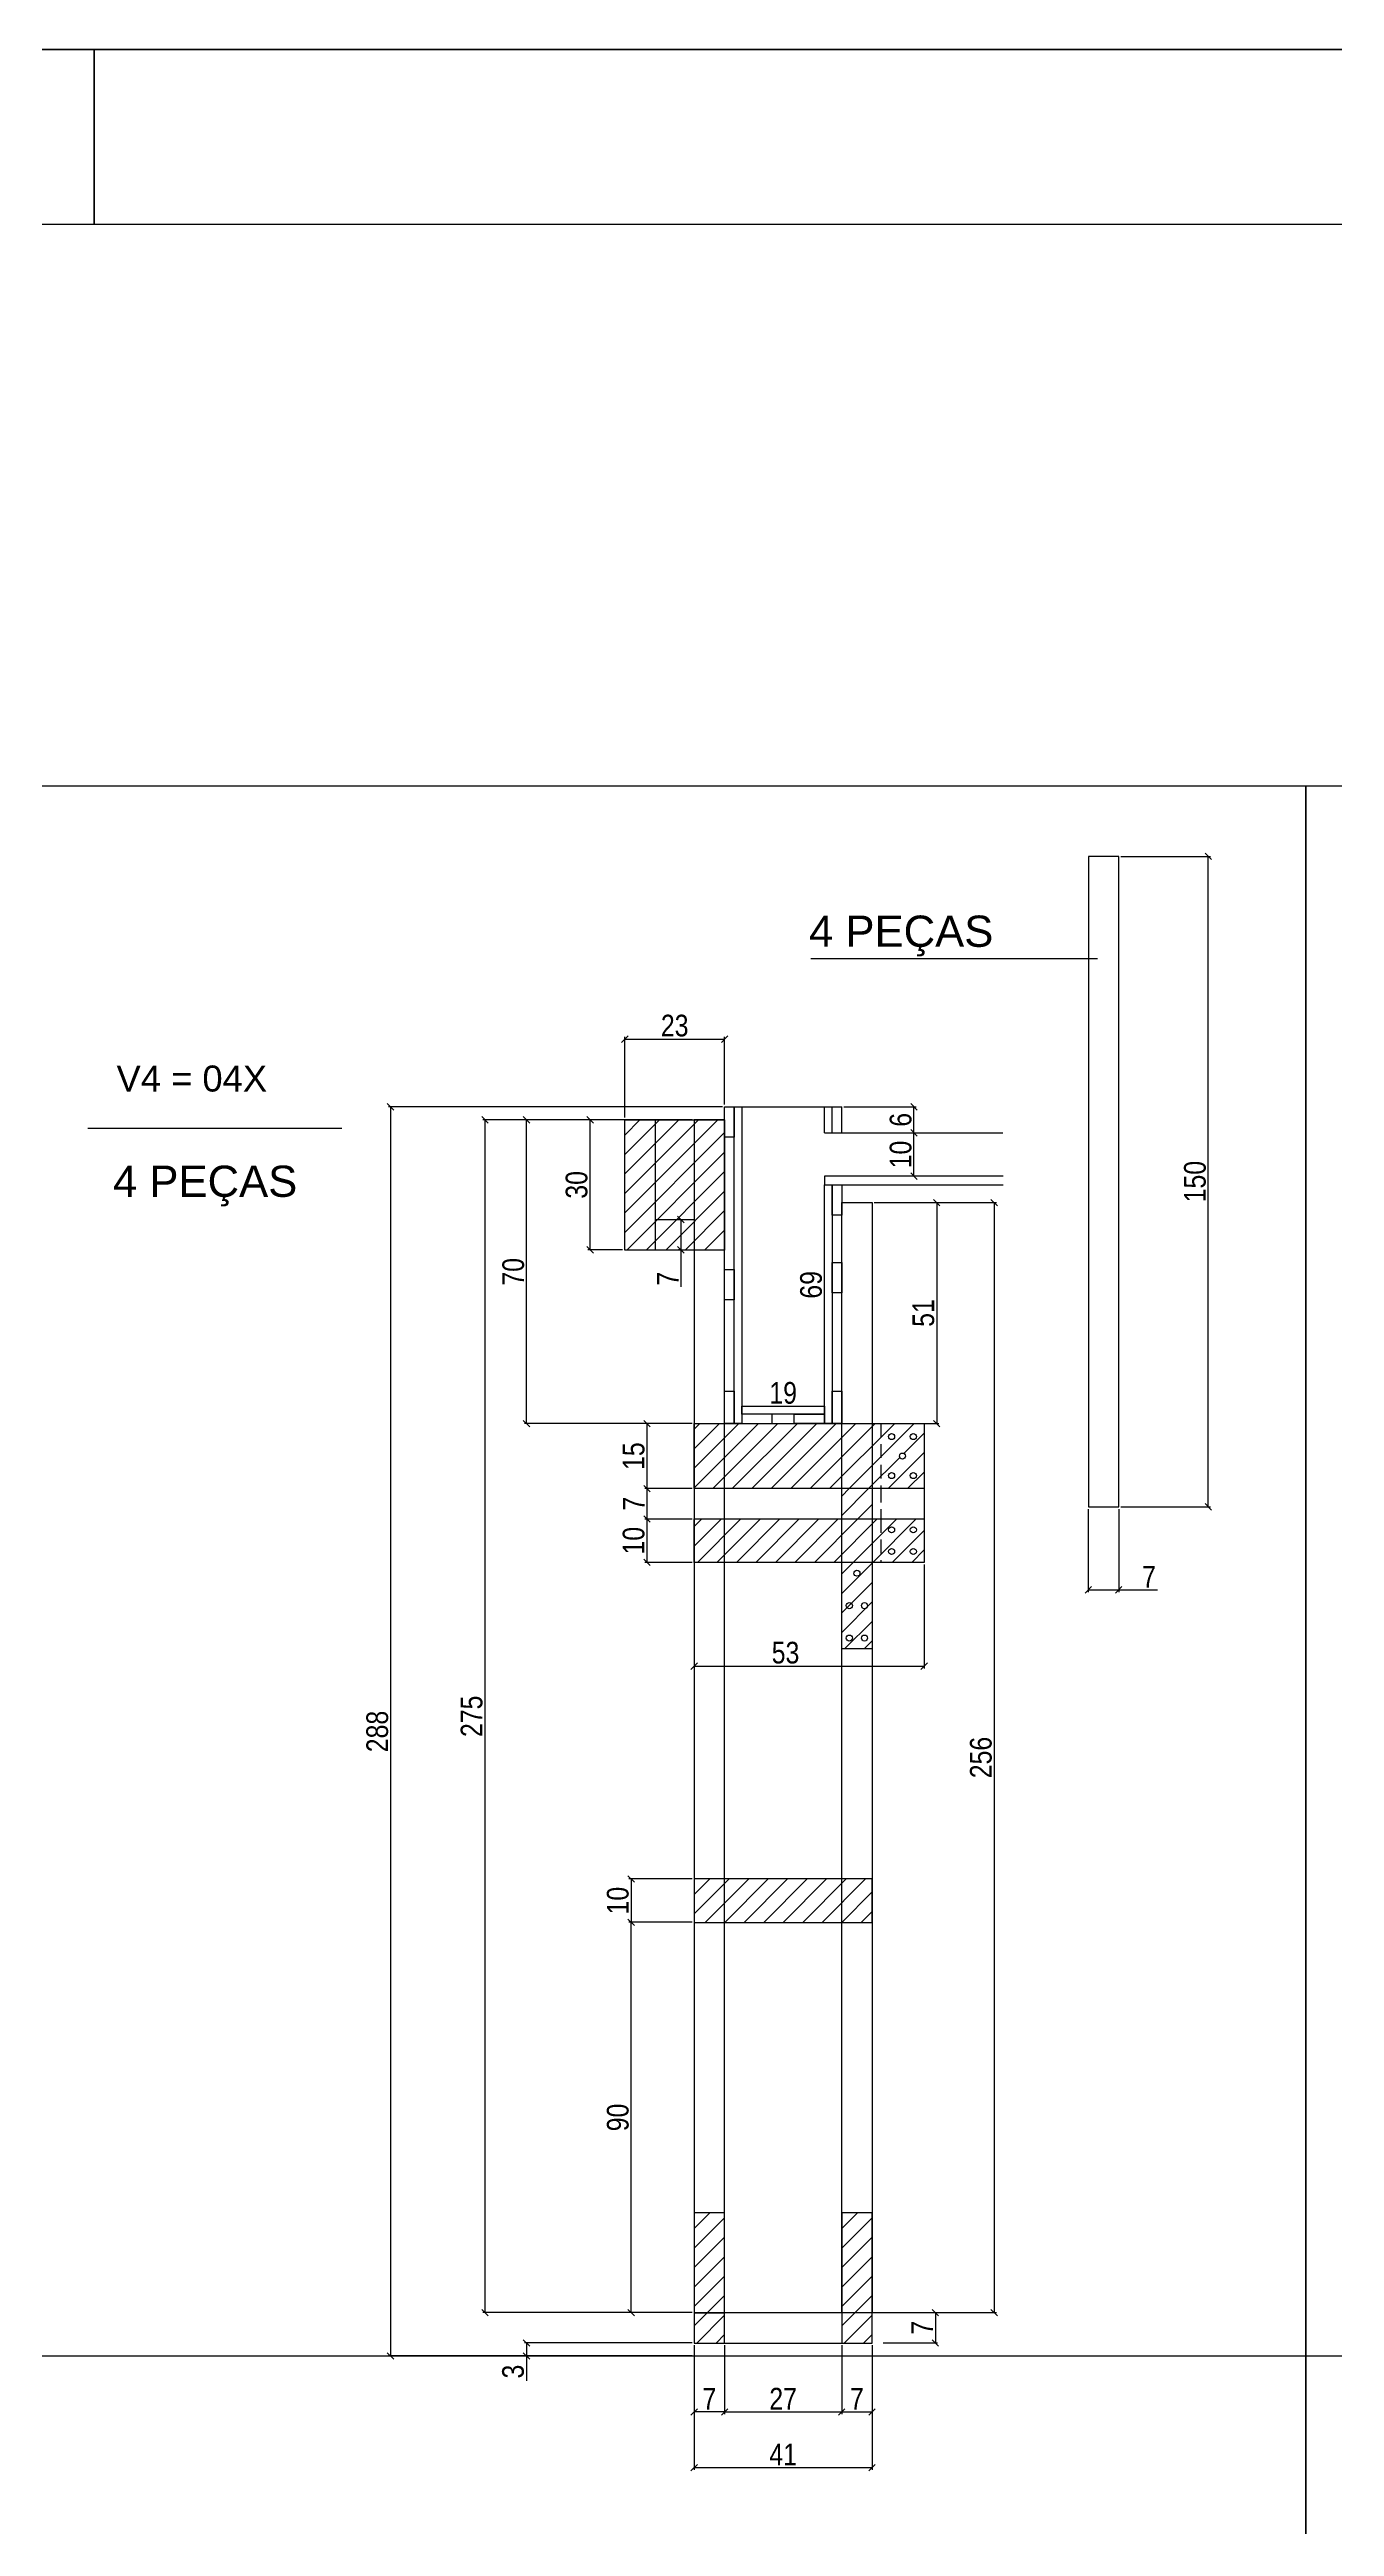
# Model space of a CAD drawing. Extents: x 16965 to 24320, y 205100 to 209880.
# Drawn here: x 18634 to 19226, y 208738 to 209880 of the extents above; entities that cross this region are included whole.
import ezdxf

# ---------------------------------------------------------------- set-up
doc = ezdxf.new("R2010")
doc.units = 0
doc.linetypes.add('DASHED2', pattern=[9.525, 6.35, -3.175])
doc.layers.get('0').update_dxf_attribs({"linetype": 'CONTINUOUS'})
doc.layers.get('DEFPOINTS').update_dxf_attribs({"linetype": 'CONTINUOUS'})
for name, color, linetype in [('COTA', 241, 'CONTINUOUS'), ('detalhes', 4, 'CONTINUOUS'), ('HACHURA', 8, 'CONTINUOUS'), ('TIRAS REESCORAMENTO', 252, 'CONTINUOUS'), ('VIGAS', 3, 'CONTINUOUS')]:
    doc.layers.add(name, color=color, linetype=linetype)
doc.layers.add('FOLHA', color=255, linetype='CONTINUOUS', lineweight=40)
doc.styles.add('COTA TECNICA 2X', font='techl___.ttf', dxfattribs={"height": 10})
doc.styles.add('R80-50', font='arial.ttf', dxfattribs={"height": 10})
doc.dimstyles.new('SECAO', dxfattribs={"dimscale": 0.333333, "dimtxt": 5, "dimasz": 9, "dimexe": 3, "dimexo": 3, "dimgap": 3, "dimtad": 1, "dimdec": 1, "dimlfac": 0.5, "dimzin": 12, "dimdsep": 46, "dimtxsty": 'COTA TECNICA 2X', "dimblk1": 'OBLIQUE', "dimblk2": 'OBLIQUE', "dimsah": 1, "dimcen": 0.9, "dimclrd": 4, "dimclre": 4, "dimclrt": 240, "dimadec": 1, "dimazin": 3, "dimtfac": 1, "dimtdec": 1, "dimtmove": 0, "dimatfit": 3, "dimfxl": 1, "dimtolj": 1, "dimtzin": 12, "dimarcsym": 0})
pattern_1 = [(45, (-4660.637, 10923.388), (-4.49012806, 4.49012806), [])]

# ---------------------------------------------------------------- blocks, each defined once
blk = doc.blocks.new('_Oblique')
at = {"color": 0, "linetype": 'ByBlock', "lineweight": -2}
blk.add_line((-0.5, -0.5), (0.5, 0.5), dxfattribs=at)
blk = doc.blocks.new('*D2799')
at = {"layer": 'DEFPOINTS', "color": 0, "transparency": 16777216}
for p in [(19112.9, 209208.3), (19126.9, 209208.3), (19126.9, 209170)]:
    blk.add_point(p, dxfattribs=at)
at = {"layer": 'detalhes', "color": 4, "lineweight": -2, "transparency": 16777216}
for p, q in [((19112.9, 209207.3), (19112.9, 209169)), ((19126.9, 209207.3), (19126.9, 209169)), ((19112.9, 209170), (19126.9, 209170)), ((19126.9, 209170), (19144.8, 209170))]:
    blk.add_line(p, q, dxfattribs=at)
at = {"layer": 'detalhes', "color": 4, "lineweight": -2, "transparency": 16777216, "xscale": 3, "yscale": 3, "zscale": 3, "rotation": 180}
blk.add_blockref('_Oblique', (19112.9, 209170), dxfattribs=at)
at = {"layer": 'detalhes', "color": 4, "lineweight": -2, "transparency": 16777216, "xscale": 3, "yscale": 3, "zscale": 3}
blk.add_blockref('_Oblique', (19126.9, 209170), dxfattribs=at)
at = {"layer": 'detalhes', "color": 240, "transparency": 16777216, "insert": (19140.9, 209176.1), "char_height": 10, "attachment_point": 5, "style": 'COTA TECNICA 2X'}
blk.add_mtext('\\A1;7', dxfattribs=at)
blk = doc.blocks.new('*D2800')
at = {"layer": 'DEFPOINTS', "color": 0, "transparency": 16777216}
for p in [(19126.9, 209508.3), (19168.2, 209508.3), (19126.9, 209208.3)]:
    blk.add_point(p, dxfattribs=at)
at = {"layer": 'detalhes', "color": 4, "lineweight": -2, "transparency": 16777216}
for p, q in [((19127.9, 209508.3), (19169.2, 209508.3)), ((19168.2, 209208.3), (19168.2, 209508.3)), ((19127.9, 209208.3), (19169.2, 209208.3))]:
    blk.add_line(p, q, dxfattribs=at)
at = {"layer": 'detalhes', "color": 4, "lineweight": -2, "transparency": 16777216, "xscale": 3, "yscale": 3, "zscale": 3}
for p, rotation in [((19168.2, 209508.3), 90), ((19168.2, 209208.3), 270)]:
    blk.add_blockref('_Oblique', p, dxfattribs=dict(at, rotation=rotation))
at = {"layer": 'detalhes', "color": 240, "transparency": 16777216, "insert": (19162.1, 209358.3), "char_height": 10, "attachment_point": 5, "rotation": 90, "style": 'COTA TECNICA 2X'}
blk.add_mtext('\\A1;150', dxfattribs=at)
blk = doc.blocks.new('*D2810')
at = {"layer": 'DEFPOINTS', "color": 0, "transparency": 16777216}
for p in [(18931.2, 209386.8), (18834.7, 208836.7), (18931.2, 208836.7)]:
    blk.add_point(p, dxfattribs=at)
at = {"layer": 'detalhes', "color": 4, "lineweight": -2, "transparency": 16777216}
for p, q in [((18930.2, 209386.8), (18833.7, 209386.8)), ((18834.7, 209386.8), (18834.7, 208836.7)), ((18930.2, 208836.7), (18833.7, 208836.7))]:
    blk.add_line(p, q, dxfattribs=at)
at = {"layer": 'detalhes', "color": 4, "lineweight": -2, "transparency": 16777216, "xscale": 3, "yscale": 3, "zscale": 3}
for p, rotation in [((18834.7, 209386.8), 90), ((18834.7, 208836.7), 270)]:
    blk.add_blockref('_Oblique', p, dxfattribs=dict(at, rotation=rotation))
at = {"layer": 'detalhes', "color": 240, "transparency": 16777216, "insert": (18828.6, 209111.7), "char_height": 10, "attachment_point": 5, "rotation": 90, "style": 'COTA TECNICA 2X'}
blk.add_mtext('\\A1;275', dxfattribs=at)
blk = doc.blocks.new('*D2811')
at = {"layer": 'DEFPOINTS', "color": 0, "transparency": 16777216}
for p in [(18931.2, 208822.7), (19013.2, 208822.7), (19013.2, 208765.2)]:
    blk.add_point(p, dxfattribs=at)
at = {"layer": 'detalhes', "color": 4, "lineweight": -2, "transparency": 16777216}
for p, q in [((18931.2, 208821.7), (18931.2, 208764.2)), ((19013.2, 208821.7), (19013.2, 208764.2)), ((18931.2, 208765.2), (19013.2, 208765.2))]:
    blk.add_line(p, q, dxfattribs=at)
at = {"layer": 'detalhes', "color": 4, "lineweight": -2, "transparency": 16777216, "xscale": 3, "yscale": 3, "zscale": 3, "rotation": 180}
blk.add_blockref('_Oblique', (18931.2, 208765.2), dxfattribs=at)
at = {"layer": 'detalhes', "color": 4, "lineweight": -2, "transparency": 16777216, "xscale": 3, "yscale": 3, "zscale": 3}
blk.add_blockref('_Oblique', (19013.2, 208765.2), dxfattribs=at)
at = {"layer": 'detalhes', "color": 240, "transparency": 16777216, "insert": (18972.2, 208771.3), "char_height": 10, "attachment_point": 5, "style": 'COTA TECNICA 2X'}
blk.add_mtext('\\A1;41', dxfattribs=at)
blk = doc.blocks.new('*D2812')
at = {"layer": 'DEFPOINTS', "color": 0, "transparency": 16777216}
for p in [(18945.2, 208822.7), (18999.2, 208822.7), (18999.2, 208790.9)]:
    blk.add_point(p, dxfattribs=at)
at = {"layer": 'detalhes', "color": 4, "lineweight": -2, "transparency": 16777216}
for p, q in [((18945.2, 208821.7), (18945.2, 208789.9)), ((18999.2, 208821.7), (18999.2, 208789.9)), ((18945.2, 208790.9), (18999.2, 208790.9))]:
    blk.add_line(p, q, dxfattribs=at)
at = {"layer": 'detalhes', "color": 4, "lineweight": -2, "transparency": 16777216, "xscale": 3, "yscale": 3, "zscale": 3, "rotation": 180}
blk.add_blockref('_Oblique', (18945.2, 208790.9), dxfattribs=at)
at = {"layer": 'detalhes', "color": 4, "lineweight": -2, "transparency": 16777216, "xscale": 3, "yscale": 3, "zscale": 3}
blk.add_blockref('_Oblique', (18999.2, 208790.9), dxfattribs=at)
at = {"layer": 'detalhes', "color": 240, "transparency": 16777216, "insert": (18972.2, 208797), "char_height": 10, "attachment_point": 5, "style": 'COTA TECNICA 2X'}
blk.add_mtext('\\A1;27', dxfattribs=at)
blk = doc.blocks.new('*D2813')
at = {"layer": 'DEFPOINTS', "color": 0, "transparency": 16777216}
for p in [(18999.2, 208790.9), (19013.2, 208790.9), (19013.2, 208790.9)]:
    blk.add_point(p, dxfattribs=at)
at = {"layer": 'detalhes', "color": 4, "lineweight": -2, "transparency": 16777216}
blk.add_line((18999.2, 208790.9), (19013.2, 208790.9), dxfattribs=at)
at = {"layer": 'detalhes', "color": 4, "lineweight": -2, "transparency": 16777216, "xscale": 3, "yscale": 3, "zscale": 3, "rotation": 180}
blk.add_blockref('_Oblique', (18999.2, 208790.9), dxfattribs=at)
at = {"layer": 'detalhes', "color": 4, "lineweight": -2, "transparency": 16777216, "xscale": 3, "yscale": 3, "zscale": 3}
blk.add_blockref('_Oblique', (19013.2, 208790.9), dxfattribs=at)
at = {"layer": 'detalhes', "color": 240, "transparency": 16777216, "insert": (19006.2, 208797), "char_height": 10, "attachment_point": 5, "style": 'COTA TECNICA 2X'}
blk.add_mtext('\\A1;7', dxfattribs=at)
blk = doc.blocks.new('*D2814')
at = {"layer": 'DEFPOINTS', "color": 0, "transparency": 16777216}
for p in [(18931.2, 208790.9), (18931.2, 208790.9), (18945.2, 208790.9)]:
    blk.add_point(p, dxfattribs=at)
at = {"layer": 'detalhes', "color": 4, "lineweight": -2, "transparency": 16777216}
blk.add_line((18945.2, 208790.9), (18931.2, 208790.9), dxfattribs=at)
at = {"layer": 'detalhes', "color": 4, "lineweight": -2, "transparency": 16777216, "xscale": 3, "yscale": 3, "zscale": 3, "rotation": 180}
blk.add_blockref('_Oblique', (18931.2, 208790.9), dxfattribs=at)
at = {"layer": 'detalhes', "color": 4, "lineweight": -2, "transparency": 16777216, "xscale": 3, "yscale": 3, "zscale": 3}
blk.add_blockref('_Oblique', (18945.2, 208790.9), dxfattribs=at)
at = {"layer": 'detalhes', "color": 240, "transparency": 16777216, "insert": (18938.2, 208797), "char_height": 10, "attachment_point": 5, "style": 'COTA TECNICA 2X'}
blk.add_mtext('\\A1;7', dxfattribs=at)
blk = doc.blocks.new('*D2815')
at = {"layer": 'DEFPOINTS', "color": 0, "transparency": 16777216}
for p in [(18931.2, 209036.7), (18902.1, 209016.7), (18931.2, 209016.7)]:
    blk.add_point(p, dxfattribs=at)
at = {"layer": 'detalhes', "color": 4, "lineweight": -2, "transparency": 16777216}
for p, q in [((18930.2, 209036.7), (18901.1, 209036.7)), ((18902.1, 209036.7), (18902.1, 209016.7)), ((18930.2, 209016.7), (18901.1, 209016.7))]:
    blk.add_line(p, q, dxfattribs=at)
at = {"layer": 'detalhes', "color": 4, "lineweight": -2, "transparency": 16777216, "xscale": 3, "yscale": 3, "zscale": 3}
for p, rotation in [((18902.1, 209036.7), 90), ((18902.1, 209016.7), 270)]:
    blk.add_blockref('_Oblique', p, dxfattribs=dict(at, rotation=rotation))
at = {"layer": 'detalhes', "color": 240, "transparency": 16777216, "insert": (18896, 209026.7), "char_height": 10, "attachment_point": 5, "rotation": 90, "style": 'COTA TECNICA 2X'}
blk.add_mtext('\\A1;10', dxfattribs=at)
blk = doc.blocks.new('*D2816')
at = {"layer": 'DEFPOINTS', "color": 0, "transparency": 16777216}
for p in [(18853.9, 209386.8), (18931.2, 209386.8), (18931.2, 209246.7)]:
    blk.add_point(p, dxfattribs=at)
at = {"layer": 'detalhes', "color": 4, "lineweight": -2, "transparency": 16777216}
for p, q in [((18930.2, 209386.8), (18852.9, 209386.8)), ((18853.9, 209246.7), (18853.9, 209386.8)), ((18930.2, 209246.7), (18852.9, 209246.7))]:
    blk.add_line(p, q, dxfattribs=at)
at = {"layer": 'detalhes', "color": 4, "lineweight": -2, "transparency": 16777216, "xscale": 3, "yscale": 3, "zscale": 3}
for p, rotation in [((18853.9, 209386.8), 90), ((18853.9, 209246.7), 270)]:
    blk.add_blockref('_Oblique', p, dxfattribs=dict(at, rotation=rotation))
at = {"layer": 'detalhes', "color": 240, "transparency": 16777216, "insert": (18847.8, 209316.7), "char_height": 10, "attachment_point": 5, "rotation": 90, "style": 'COTA TECNICA 2X'}
blk.add_mtext('\\A1;70', dxfattribs=at)
blk = doc.blocks.new('*D2817')
at = {"layer": 'DEFPOINTS', "color": 0, "transparency": 16777216}
for p in [(19013.2, 209348.6), (19013.2, 209246.7), (19043, 209246.7)]:
    blk.add_point(p, dxfattribs=at)
at = {"layer": 'detalhes', "color": 4, "lineweight": -2, "transparency": 16777216}
for p, q in [((19014.2, 209348.6), (19044, 209348.6)), ((19043, 209348.6), (19043, 209246.7)), ((19014.2, 209246.7), (19044, 209246.7))]:
    blk.add_line(p, q, dxfattribs=at)
at = {"layer": 'detalhes', "color": 4, "lineweight": -2, "transparency": 16777216, "xscale": 3, "yscale": 3, "zscale": 3}
for p, rotation in [((19043, 209348.6), 90), ((19043, 209246.7), 270)]:
    blk.add_blockref('_Oblique', p, dxfattribs=dict(at, rotation=rotation))
at = {"layer": 'detalhes', "color": 240, "transparency": 16777216, "insert": (19036.9, 209297.7), "char_height": 10, "attachment_point": 5, "rotation": 90, "style": 'COTA TECNICA 2X'}
blk.add_mtext('\\A1;51', dxfattribs=at)
blk = doc.blocks.new('*D2818')
at = {"layer": 'DEFPOINTS', "color": 0, "transparency": 16777216}
for p in [(18945.2, 209392.8), (18791.2, 208816.7), (18931.2, 208816.7)]:
    blk.add_point(p, dxfattribs=at)
at = {"layer": 'detalhes', "color": 4, "lineweight": -2, "transparency": 16777216}
for p, q in [((18944.2, 209392.8), (18790.2, 209392.8)), ((18791.2, 209392.8), (18791.2, 208816.7)), ((18930.2, 208816.7), (18790.2, 208816.7))]:
    blk.add_line(p, q, dxfattribs=at)
at = {"layer": 'detalhes', "color": 4, "lineweight": -2, "transparency": 16777216, "xscale": 3, "yscale": 3, "zscale": 3}
for p, rotation in [((18791.2, 209392.8), 90), ((18791.2, 208816.7), 270)]:
    blk.add_blockref('_Oblique', p, dxfattribs=dict(at, rotation=rotation))
at = {"layer": 'detalhes', "color": 240, "transparency": 16777216, "insert": (18785.1, 209104.7), "char_height": 10, "attachment_point": 5, "rotation": 90, "style": 'COTA TECNICA 2X'}
blk.add_mtext('\\A1;288', dxfattribs=at)
blk = doc.blocks.new('*D2819')
at = {"layer": 'DEFPOINTS', "color": 0, "transparency": 16777216}
for p in [(18853.9, 208816.7), (18931.2, 208822.7), (18931.2, 208816.7)]:
    blk.add_point(p, dxfattribs=at)
at = {"layer": 'detalhes', "color": 4, "lineweight": -2, "transparency": 16777216}
for p, q in [((18930.2, 208822.7), (18852.9, 208822.7)), ((18930.2, 208816.7), (18852.9, 208816.7)), ((18853.9, 208822.7), (18853.9, 208816.7)), ((18853.9, 208816.7), (18853.9, 208805.3))]:
    blk.add_line(p, q, dxfattribs=at)
at = {"layer": 'detalhes', "color": 4, "lineweight": -2, "transparency": 16777216, "xscale": 3, "yscale": 3, "zscale": 3}
for p, rotation in [((18853.9, 208822.7), 90), ((18853.9, 208816.7), 270)]:
    blk.add_blockref('_Oblique', p, dxfattribs=dict(at, rotation=rotation))
at = {"layer": 'detalhes', "color": 240, "transparency": 16777216, "insert": (18847.7, 208809.5), "char_height": 10, "attachment_point": 5, "rotation": 90, "style": 'COTA TECNICA 2X'}
blk.add_mtext('\\A1;3', dxfattribs=at)
blk = doc.blocks.new('*D2820')
at = {"layer": 'DEFPOINTS', "color": 0, "linetype": 'ByBlock', "transparency": 16777216}
for p in [(18968.3, 209392.8), (18991.2, 209392.8), (18968.3, 209254.7)]:
    blk.add_point(p, dxfattribs=at)
at = {"layer": 'TIRAS REESCORAMENTO', "color": 240, "linetype": 'ByBlock', "transparency": 16777216, "insert": (18985.1, 209310.7), "char_height": 10, "attachment_point": 5, "rotation": 90, "style": 'COTA TECNICA 2X'}
blk.add_mtext('\\A1;69', dxfattribs=at)
blk = doc.blocks.new('*D2821')
at = {"layer": 'DEFPOINTS', "color": 0, "transparency": 16777216}
for p in [(18953.2, 209254.7), (18991.2, 209254.7), (18991.2, 209254.7)]:
    blk.add_point(p, dxfattribs=at)
at = {"layer": 'detalhes', "color": 240, "transparency": 16777216, "insert": (18972.2, 209260.8), "char_height": 10, "attachment_point": 5, "style": 'COTA TECNICA 2X'}
blk.add_mtext('\\A1;19', dxfattribs=at)
blk = doc.blocks.new('*D2822')
at = {"layer": 'DEFPOINTS', "color": 0, "transparency": 16777216}
for p in [(18902.1, 209016.7), (18931.2, 209016.7), (18930.2, 208836.7)]:
    blk.add_point(p, dxfattribs=at)
at = {"layer": 'detalhes', "color": 4, "lineweight": -2, "transparency": 16777216}
for p, q in [((18930.2, 209016.7), (18901.1, 209016.7)), ((18902.1, 208836.7), (18902.1, 209016.7)), ((18929.2, 208836.7), (18901.1, 208836.7))]:
    blk.add_line(p, q, dxfattribs=at)
at = {"layer": 'detalhes', "color": 4, "lineweight": -2, "transparency": 16777216, "xscale": 3, "yscale": 3, "zscale": 3}
for p, rotation in [((18902.1, 209016.7), 90), ((18902.1, 208836.7), 270)]:
    blk.add_blockref('_Oblique', p, dxfattribs=dict(at, rotation=rotation))
at = {"layer": 'detalhes', "color": 240, "transparency": 16777216, "insert": (18896, 208926.7), "char_height": 10, "attachment_point": 5, "rotation": 90, "style": 'COTA TECNICA 2X'}
blk.add_mtext('\\A1;90', dxfattribs=at)
blk = doc.blocks.new('*D2823')
at = {"layer": 'DEFPOINTS', "color": 0, "transparency": 16777216}
for p in [(18931.2, 209206.7), (19037.2, 209182.7), (19037.2, 209134.8)]:
    blk.add_point(p, dxfattribs=at)
at = {"layer": 'detalhes', "color": 4, "lineweight": -2, "transparency": 16777216}
for p, q in [((18931.2, 209205.7), (18931.2, 209133.8)), ((19037.2, 209181.7), (19037.2, 209133.8)), ((18931.2, 209134.8), (19037.2, 209134.8))]:
    blk.add_line(p, q, dxfattribs=at)
at = {"layer": 'detalhes', "color": 4, "lineweight": -2, "transparency": 16777216, "xscale": 3, "yscale": 3, "zscale": 3, "rotation": 180}
blk.add_blockref('_Oblique', (18931.2, 209134.8), dxfattribs=at)
at = {"layer": 'detalhes', "color": 4, "lineweight": -2, "transparency": 16777216, "xscale": 3, "yscale": 3, "zscale": 3}
blk.add_blockref('_Oblique', (19037.2, 209134.8), dxfattribs=at)
at = {"layer": 'detalhes', "color": 240, "transparency": 16777216, "insert": (18973.3, 209141), "char_height": 10, "attachment_point": 5, "style": 'COTA TECNICA 2X'}
blk.add_mtext('\\A1;53', dxfattribs=at)
blk = doc.blocks.new('*D2825')
at = {"layer": 'DEFPOINTS', "color": 0, "transparency": 16777216}
for p in [(19014.2, 209348.6), (19014.2, 208836.7), (19069.5, 208836.7)]:
    blk.add_point(p, dxfattribs=at)
at = {"layer": 'detalhes', "color": 4, "lineweight": -2, "transparency": 16777216}
for p, q in [((19015.2, 209348.6), (19070.5, 209348.6)), ((19069.5, 209348.6), (19069.5, 208836.7)), ((19015.2, 208836.7), (19070.5, 208836.7))]:
    blk.add_line(p, q, dxfattribs=at)
at = {"layer": 'detalhes', "color": 4, "lineweight": -2, "transparency": 16777216, "xscale": 3, "yscale": 3, "zscale": 3}
for p, rotation in [((19069.5, 209348.6), 90), ((19069.5, 208836.7), 270)]:
    blk.add_blockref('_Oblique', p, dxfattribs=dict(at, rotation=rotation))
at = {"layer": 'detalhes', "color": 240, "transparency": 16777216, "insert": (19063.4, 209092.7), "char_height": 10, "attachment_point": 5, "rotation": 90, "style": 'COTA TECNICA 2X'}
blk.add_mtext('\\A1;256', dxfattribs=at)
blk = doc.blocks.new('*D2826')
at = {"layer": 'DEFPOINTS', "color": 0, "transparency": 16777216}
for p in [(18999.2, 208836.7), (19017.3, 208822.7), (19042.4, 208822.7)]:
    blk.add_point(p, dxfattribs=at)
at = {"layer": 'detalhes', "color": 4, "lineweight": -2, "transparency": 16777216}
for p, q in [((19000.2, 208836.7), (19043.4, 208836.7)), ((19042.4, 208836.7), (19042.4, 208822.7)), ((19018.3, 208822.7), (19043.4, 208822.7))]:
    blk.add_line(p, q, dxfattribs=at)
at = {"layer": 'detalhes', "color": 4, "lineweight": -2, "transparency": 16777216, "xscale": 3, "yscale": 3, "zscale": 3}
for p, rotation in [((19042.4, 208836.7), 90), ((19042.4, 208822.7), 270)]:
    blk.add_blockref('_Oblique', p, dxfattribs=dict(at, rotation=rotation))
at = {"layer": 'detalhes', "color": 240, "transparency": 16777216, "insert": (19036.3, 208829.7), "char_height": 10, "attachment_point": 5, "rotation": 90, "style": 'COTA TECNICA 2X'}
blk.add_mtext('\\A1;7', dxfattribs=at)
blk = doc.blocks.new('*D2804')
at = {"layer": 'DEFPOINTS', "color": 0, "transparency": 16777216}
for p in [(18931.2, 209246.7), (18909.4, 209216.7), (18931.2, 209216.7)]:
    blk.add_point(p, dxfattribs=at)
at = {"layer": 'detalhes', "color": 4, "lineweight": -2, "transparency": 16777216}
for p, q in [((18930.2, 209246.7), (18908.4, 209246.7)), ((18909.4, 209246.7), (18909.4, 209216.7)), ((18930.2, 209216.7), (18908.4, 209216.7))]:
    blk.add_line(p, q, dxfattribs=at)
at = {"layer": 'detalhes', "color": 4, "lineweight": -2, "transparency": 16777216, "xscale": 3, "yscale": 3, "zscale": 3}
for p, rotation in [((18909.4, 209246.7), 90), ((18909.4, 209216.7), 270)]:
    blk.add_blockref('_Oblique', p, dxfattribs=dict(at, rotation=rotation))
at = {"layer": 'detalhes', "color": 240, "transparency": 16777216, "insert": (18903.3, 209231.7), "char_height": 10, "attachment_point": 5, "rotation": 90, "style": 'COTA TECNICA 2X'}
blk.add_mtext('\\A1;15', dxfattribs=at)
blk = doc.blocks.new('*D2805')
at = {"layer": 'DEFPOINTS', "color": 0, "transparency": 16777216}
for p in [(18931.2, 209202.7), (18909.4, 209182.7), (18931.2, 209182.7)]:
    blk.add_point(p, dxfattribs=at)
at = {"layer": 'detalhes', "color": 4, "lineweight": -2, "transparency": 16777216}
for p, q in [((18930.2, 209202.7), (18908.4, 209202.7)), ((18909.4, 209202.7), (18909.4, 209182.7)), ((18930.2, 209182.7), (18908.4, 209182.7))]:
    blk.add_line(p, q, dxfattribs=at)
at = {"layer": 'detalhes', "color": 4, "lineweight": -2, "transparency": 16777216, "xscale": 3, "yscale": 3, "zscale": 3}
for p, rotation in [((18909.4, 209202.7), 90), ((18909.4, 209182.7), 270)]:
    blk.add_blockref('_Oblique', p, dxfattribs=dict(at, rotation=rotation))
at = {"layer": 'detalhes', "color": 240, "transparency": 16777216, "insert": (18903.3, 209192.7), "char_height": 10, "attachment_point": 5, "rotation": 90, "style": 'COTA TECNICA 2X'}
blk.add_mtext('\\A1;10', dxfattribs=at)
blk = doc.blocks.new('*D2806')
at = {"layer": 'DEFPOINTS', "color": 0, "transparency": 16777216}
for p in [(18931.2, 209216.7), (18909.4, 209202.7), (18931.2, 209202.7)]:
    blk.add_point(p, dxfattribs=at)
at = {"layer": 'detalhes', "color": 4, "lineweight": -2, "transparency": 16777216}
for p, q in [((18930.2, 209216.7), (18908.4, 209216.7)), ((18909.4, 209216.7), (18909.4, 209202.7)), ((18930.2, 209202.7), (18908.4, 209202.7))]:
    blk.add_line(p, q, dxfattribs=at)
at = {"layer": 'detalhes', "color": 4, "lineweight": -2, "transparency": 16777216, "xscale": 3, "yscale": 3, "zscale": 3}
for p, rotation in [((18909.4, 209216.7), 90), ((18909.4, 209202.7), 270)]:
    blk.add_blockref('_Oblique', p, dxfattribs=dict(at, rotation=rotation))
at = {"layer": 'detalhes', "color": 240, "transparency": 16777216, "insert": (18903.4, 209209.7), "char_height": 10, "attachment_point": 5, "rotation": 90, "style": 'COTA TECNICA 2X'}
blk.add_mtext('\\A1;7', dxfattribs=at)
blk = doc.blocks.new('*D2807')
at = {"layer": 'DEFPOINTS', "color": 0, "transparency": 16777216}
for p in [(18883.2, 209386.8), (18899.2, 209386.8), (18899.2, 209326.8)]:
    blk.add_point(p, dxfattribs=at)
at = {"layer": 'detalhes', "color": 4, "lineweight": -2, "transparency": 16777216}
for p, q in [((18898.2, 209386.8), (18882.2, 209386.8)), ((18883.2, 209326.8), (18883.2, 209386.8)), ((18898.2, 209326.8), (18882.2, 209326.8))]:
    blk.add_line(p, q, dxfattribs=at)
at = {"layer": 'detalhes', "color": 4, "lineweight": -2, "transparency": 16777216, "xscale": 3, "yscale": 3, "zscale": 3}
for p, rotation in [((18883.2, 209386.8), 90), ((18883.2, 209326.8), 270)]:
    blk.add_blockref('_Oblique', p, dxfattribs=dict(at, rotation=rotation))
at = {"layer": 'detalhes', "color": 240, "transparency": 16777216, "insert": (18877, 209356.8), "char_height": 10, "attachment_point": 5, "rotation": 90, "style": 'COTA TECNICA 2X'}
blk.add_mtext('\\A1;30', dxfattribs=at)
blk = doc.blocks.new('*D2808')
at = {"layer": 'DEFPOINTS', "color": 0, "transparency": 16777216}
for p in [(18945.2, 209424), (18945.2, 209392.8), (18899.2, 209386.8)]:
    blk.add_point(p, dxfattribs=at)
at = {"layer": 'detalhes', "color": 4, "lineweight": -2, "transparency": 16777216}
for p, q in [((18899.2, 209387.8), (18899.2, 209425)), ((18899.2, 209424), (18945.2, 209424)), ((18945.2, 209393.8), (18945.2, 209425))]:
    blk.add_line(p, q, dxfattribs=at)
at = {"layer": 'detalhes', "color": 4, "lineweight": -2, "transparency": 16777216, "xscale": 3, "yscale": 3, "zscale": 3, "rotation": 180}
blk.add_blockref('_Oblique', (18899.2, 209424), dxfattribs=at)
at = {"layer": 'detalhes', "color": 4, "lineweight": -2, "transparency": 16777216, "xscale": 3, "yscale": 3, "zscale": 3}
blk.add_blockref('_Oblique', (18945.2, 209424), dxfattribs=at)
at = {"layer": 'detalhes', "color": 240, "transparency": 16777216, "insert": (18922.2, 209430.2), "char_height": 10, "attachment_point": 5, "style": 'COTA TECNICA 2X'}
blk.add_mtext('\\A1;23', dxfattribs=at)
blk = doc.blocks.new('*D2809')
at = {"layer": 'DEFPOINTS', "color": 0, "transparency": 16777216}
for p in [(18925.6, 209340.8), (18925, 209326.8), (18925.6, 209326.8)]:
    blk.add_point(p, dxfattribs=at)
at = {"layer": 'detalhes', "color": 4, "lineweight": -2, "transparency": 16777216}
for p, q in [((18924.6, 209340.8), (18924, 209340.8)), ((18925, 209340.8), (18925, 209326.8)), ((18924.6, 209326.8), (18924, 209326.8)), ((18925, 209326.8), (18925, 209309.7))]:
    blk.add_line(p, q, dxfattribs=at)
at = {"layer": 'detalhes', "color": 4, "lineweight": -2, "transparency": 16777216, "xscale": 3, "yscale": 3, "zscale": 3}
for p, rotation in [((18925, 209340.8), 90), ((18925, 209326.8), 270)]:
    blk.add_blockref('_Oblique', p, dxfattribs=dict(at, rotation=rotation))
at = {"layer": 'detalhes', "color": 240, "transparency": 16777216, "insert": (18919, 209313.5), "char_height": 10, "attachment_point": 5, "rotation": 90, "style": 'COTA TECNICA 2X'}
blk.add_mtext('\\A1;7', dxfattribs=at)
blk = doc.blocks.new('*D3178')
at = {"layer": 'DEFPOINTS', "color": 0, "transparency": 16777216}
for p in [(19032.5, 209380.8), (19032.5, 209380.8), (19032.5, 209360.8)]:
    blk.add_point(p, dxfattribs=at)
at = {"layer": 'detalhes', "color": 4, "lineweight": -2, "transparency": 16777216}
blk.add_line((19032.5, 209360.8), (19032.5, 209380.8), dxfattribs=at)
at = {"layer": 'detalhes', "color": 4, "lineweight": -2, "transparency": 16777216, "xscale": 3, "yscale": 3, "zscale": 3}
for p, rotation in [((19032.5, 209380.8), 90), ((19032.5, 209360.8), 270)]:
    blk.add_blockref('_Oblique', p, dxfattribs=dict(at, rotation=rotation))
at = {"layer": 'detalhes', "color": 240, "transparency": 16777216, "insert": (19026.4, 209370.8), "char_height": 10, "attachment_point": 5, "rotation": 90, "style": 'COTA TECNICA 2X'}
blk.add_mtext('\\A1;10', dxfattribs=at)
blk = doc.blocks.new('*D3179')
at = {"layer": 'DEFPOINTS', "color": 0, "linetype": 'ByBlock', "transparency": 16777216}
for p in [(18999.2, 209392.8), (19032.5, 209392.8), (19032.5, 209380.8)]:
    blk.add_point(p, dxfattribs=at)
at = {"layer": 'detalhes', "color": 4, "linetype": 'ByBlock', "lineweight": -2, "transparency": 16777216}
for p, q in [((19000.2, 209392.8), (19033.5, 209392.8)), ((19032.5, 209380.8), (19032.5, 209392.8))]:
    blk.add_line(p, q, dxfattribs=at)
at = {"layer": 'detalhes', "color": 4, "linetype": 'ByBlock', "lineweight": -2, "transparency": 16777216, "xscale": 3, "yscale": 3, "zscale": 3}
for p, rotation in [((19032.5, 209392.8), 90), ((19032.5, 209380.8), 270)]:
    blk.add_blockref('_Oblique', p, dxfattribs=dict(at, rotation=rotation))
at = {"layer": 'detalhes', "color": 240, "linetype": 'ByBlock', "transparency": 16777216, "insert": (19026.4, 209386.8), "char_height": 10, "attachment_point": 5, "rotation": 90, "style": 'COTA TECNICA 2X'}
blk.add_mtext('\\A1;6', dxfattribs=at)

msp = doc.modelspace()

# ---------------------------------------------------------------- hatches: boundary and pattern name
at = {"layer": 'COTA'}
h = msp.add_hatch(dxfattribs=at)
h.set_pattern_fill('ANSI31', color=256, scale=2, style=0)
h.set_pattern_definition([(45, (-711.7126, 204262.987), (-4.490128, 4.490128), [])])
h.paths.add_polyline_path([(18945.21, 209326.76), (18899.21, 209326.76), (18899.21, 209386.76), (18945.21, 209386.76)])
h = msp.add_hatch(dxfattribs=at)
h.set_pattern_fill('ANSI31', color=256, scale=2, style=0)
h.set_pattern_definition(pattern_1)
h.paths.add_polyline_path([(19037.21, 209246.71), (18931.21, 209246.71), (18931.21, 209216.71), (19037.21, 209216.71)])
edge = h.paths.add_edge_path(flags=16)
edge.add_arc((19022.21, 209222.71), 1.4, 0, 360)
edge = h.paths.add_edge_path(flags=16)
edge.add_arc((19027.21, 209231.71), 1.4, 0, 360)
edge = h.paths.add_edge_path(flags=16)
edge.add_arc((19022.21, 209240.71), 1.4, 0, 360)
edge = h.paths.add_edge_path(flags=16)
edge.add_arc((19032.21, 209222.71), 1.4, 0, 360)
edge = h.paths.add_edge_path(flags=16)
edge.add_arc((19032.21, 209240.71), 1.4, 0, 360)
h = msp.add_hatch(dxfattribs=at)
h.set_pattern_fill('ANSI31', color=256, scale=2, style=0)
h.set_pattern_definition(pattern_1)
h.paths.add_polyline_path([(18999.21, 209216.71), (18999.21, 209202.71), (19013.21, 209202.71), (19013.21, 209216.71)])
h = msp.add_hatch(dxfattribs=at)
h.set_pattern_fill('ANSI31', color=256, scale=2, style=0)
h.set_pattern_definition(pattern_1)
h.paths.add_polyline_path([(19037.21, 209202.71), (18931.21, 209202.71), (18931.21, 209182.71), (19037.21, 209182.71)])
edge = h.paths.add_edge_path(flags=16)
edge.add_arc((19022.21, 209197.71), 1.4, 0, 360)
edge = h.paths.add_edge_path(flags=16)
edge.add_arc((19022.21, 209187.71), 1.4, 0, 360)
edge = h.paths.add_edge_path(flags=16)
edge.add_arc((19032.21, 209197.71), 1.4, 0, 360)
edge = h.paths.add_edge_path(flags=16)
edge.add_arc((19032.21, 209187.71), 1.4, 0, 360)
h = msp.add_hatch(dxfattribs=at)
h.set_pattern_fill('ANSI31', color=256, scale=2, style=0)
h.set_pattern_definition(pattern_1)
h.paths.add_polyline_path([(18999.21, 209142.77), (19013.21, 209142.77), (19013.21, 209182.71), (18999.21, 209182.71)])
h = msp.add_hatch(dxfattribs=at)
h.set_pattern_fill('ANSI31', color=256, scale=2, style=0)
h.set_pattern_definition([(45, (-4660.637, 10915.388), (-4.49012806, 4.49012806), [])])
h.paths.add_polyline_path([(19013.21, 209036.68), (18931.21, 209036.68), (18931.21, 209016.68), (19013.21, 209016.68)])
h = msp.add_hatch(dxfattribs=at)
h.set_pattern_fill('ANSI31', color=256, scale=2, style=0)
h.set_pattern_definition([(45, (-913.0035, 203013.4774), (-4.490128, 4.490128), [])])
h.paths.add_polyline_path([(18931.21, 208822.67), (18945.21, 208822.67), (18945.21, 208882.67), (18931.21, 208882.67)])
h = msp.add_hatch(dxfattribs=at)
h.set_pattern_fill('ANSI31', color=256, scale=2, style=0)
h.set_pattern_definition([(45, (-845.0035, 203013.4774), (-4.490128, 4.490128), [])])
h.paths.add_polyline_path([(18999.21, 208822.67), (19013.21, 208822.67), (19013.21, 208882.67), (18999.21, 208882.67)])

# ---------------------------------------------------------------- linework, layer by layer
at = {"color": 30}
msp.add_line((17165.77, 209799.92), (24239.28, 209799.92), dxfattribs=at)
at = {"linetype": 'Continuous'}
for p, q in [((19126.93, 209508.31), (19112.93, 209508.31)), ((19112.93, 209508.31), (19112.93, 209208.31)), ((19126.93, 209208.31), (19126.93, 209508.31)), ((18913.21, 209386.76), (18913.21, 209326.76)), ((18913.21, 209340.76), (18931.21, 209340.76)), ((19037.21, 209216.71), (19037.21, 209202.71)), ((19112.93, 209208.31), (19126.93, 209208.31))]:
    msp.add_line(p, q, dxfattribs=at)
msp.add_line((19013.21, 209142.77), (18999.21, 209142.77))
at = {"color": 6}
for points in [[(19213.2, 208576.06), (18616.39, 208576.06), (18616.39, 209540.84), (19213.2, 209540.84)], [(19810.01, 208576.06), (19213.2, 208576.06), (19213.2, 209540.84), (19810.01, 209540.84)]]:
    msp.add_lwpolyline(points, close=True, dxfattribs=at)
at = {"linetype": 'Continuous'}
for points in [[(18945.21, 209326.76), (18899.21, 209326.76), (18899.21, 209386.76), (18945.21, 209386.76)], [(18931.21, 208836.67), (18945.21, 208836.67), (18945.21, 209386.76), (18931.21, 209386.76)], [(19013.21, 208836.67), (18999.21, 208836.67), (18999.21, 209348.64), (19013.21, 209348.64)], [(19037.21, 209216.71), (18931.21, 209216.71), (18931.21, 209246.71), (19037.21, 209246.71)], [(19037.21, 209182.71), (18931.21, 209182.71), (18931.21, 209202.71), (19037.21, 209202.71)], [(18931.21, 208822.67), (18945.21, 208822.67), (18945.21, 208882.67), (18931.21, 208882.67)], [(18999.21, 208822.67), (19013.21, 208822.67), (19013.21, 208882.67), (18999.21, 208882.67)]]:
    msp.add_lwpolyline(points, close=True, dxfattribs=at)
for points in [[(18931.21, 209016.68), (19013.21, 209016.68), (19013.21, 209036.68), (18931.21, 209036.68), (18931.21, 209016.68)], [(18953.21, 208822.67), (19013.21, 208822.67), (19013.21, 208836.67), (18931.21, 208836.67), (18931.21, 208822.67), (18953.21, 208822.67)]]:
    msp.add_lwpolyline(points, dxfattribs=at)
for centre in [(19022.21, 209240.71), (19032.21, 209240.71), (19027.21, 209231.71), (19022.21, 209222.71), (19032.21, 209222.71), (19022.21, 209197.71), (19032.21, 209197.71), (19022.21, 209187.71), (19032.21, 209187.71), (19006.21, 209177.71), (19002.71, 209162.74), (19009.71, 209162.74), (19002.71, 209147.77), (19009.71, 209147.77)]:
    msp.add_circle(centre, 1.4)
at = {"layer": 'COTA', "linetype": 'DASHED2'}
for p, q in [((19017.21, 209246.71), (19017.21, 209216.71)), ((19017.21, 209216.71), (19017.21, 209202.71)), ((19017.21, 209202.71), (19017.21, 209182.71))]:
    msp.add_line(p, q, dxfattribs=at)
at = {"layer": 'FOLHA'}
for p, q in [((16964.59, 209880.4), (24319.75, 209880.4)), ((18654.51, 209799.92), (18654.51, 209880.4))]:
    msp.add_line(p, q, dxfattribs=at)
at = {"layer": 'HACHURA', "color": 7}
msp.add_line((18651.54, 209382.96), (18768.69, 209382.96), dxfattribs=at)
at = {"layer": 'TIRAS REESCORAMENTO', "linetype": 'ByBlock'}
for p, q in [((18953.21, 209392.76), (18999.21, 209392.76)), ((18991.21, 209380.76), (18991.21, 209392.76)), ((18994.81, 209380.76), (18994.81, 209392.76)), ((18999.21, 209380.76), (18999.21, 209392.76)), ((18991.21, 209380.76), (19073.56, 209380.76)), ((18991.21, 209356.76), (19073.7, 209356.76)), ((19213.2, 208816.67), (18616.39, 208816.67)), ((19810.01, 208816.67), (19213.2, 208816.67))]:
    msp.add_line(p, q, dxfattribs=at)
for points in [[(18945.21, 209392.76), (18949.61, 209392.76), (18949.61, 209378.76), (18945.21, 209378.76)], [(18994.81, 209356.76), (18999.21, 209356.76), (18999.21, 209342.76), (18994.81, 209342.76)], [(18994.81, 209320.97), (18999.21, 209320.97), (18999.21, 209306.97), (18994.81, 209306.97)], [(18945.21, 209317.83), (18949.61, 209317.83), (18949.61, 209303.83), (18945.21, 209303.83)], [(18945.21, 209261.71), (18949.61, 209261.71), (18949.61, 209246.71), (18945.21, 209246.71)], [(18994.81, 209261.71), (18999.21, 209261.71), (18999.21, 209246.71), (18994.81, 209246.71)], [(18991.21, 209251.11), (18953.21, 209251.11), (18953.21, 209254.71), (18991.21, 209254.71)], [(18967.18, 209246.71), (18967.18, 209251.11), (18953.21, 209251.11), (18953.21, 209246.71)], [(18977.25, 209246.71), (18977.25, 209251.11), (18991.21, 209251.11), (18991.21, 209246.71)]]:
    msp.add_lwpolyline(points, close=True, dxfattribs=at)
for points in [[(18953.21, 209246.71), (18949.61, 209246.71), (18949.61, 209392.76), (18953.21, 209392.76), (18953.21, 209246.71)], [(19073.7, 209360.76), (18991.21, 209360.76), (18991.21, 209356.76), (19073.7, 209356.76)], [(18994.81, 209246.71), (18991.21, 209246.71), (18991.21, 209356.76), (18994.81, 209356.76), (18994.81, 209246.71)]]:
    msp.add_lwpolyline(points, dxfattribs=at)
at = {"layer": 'VIGAS', "color": 7}
msp.add_line((18984.95, 209461.14), (19117.14, 209461.14), dxfattribs=at)

# ---------------------------------------------------------------- texts
at = {"layer": 'VIGAS', "color": 7, "style": 'R80-50'}
msp.add_text('4 PEÇAS ', height=14.4, dxfattribs=at).set_placement((18984.14, 209466.58))
at = {"layer": 'VIGAS', "color": 7, "attachment_point": 1, "style": 'R80-50'}
for s, width, insert, char_height in [('\\PV4 = 04X', 124.324, (18664.84, 209431.84), 12), ('4 PEÇAS', 162.221, (18663.22, 209365.67), 14.4)]:
    msp.add_mtext_dynamic_manual_height_columns(s, width=width, gutter_width=50, heights=[0], dxfattribs=dict(at, insert=insert, char_height=char_height))

# ---------------------------------------------------------------- dimensions: what is measured, and where the dimension line sits
at = {"layer": 'detalhes', "color": 3}
for base, p1, p2, picture, middle in [((19168.2, 209508.31), (19126.93, 209208.31), (19126.93, 209508.31), '*D2800', (19162.09, 209358.31)), ((18791.16, 208816.67), (18945.21, 209392.76), (18931.21, 208816.67), '*D2818', (18785.07, 209104.71)), ((18834.66, 208836.67), (18931.21, 209386.76), (18931.21, 208836.67), '*D2810', (18828.55, 209111.71)), ((18853.92, 209386.76), (18931.21, 209246.71), (18931.21, 209386.76), '*D2816', (18847.82, 209316.74)), ((18883.17, 209386.76), (18899.21, 209326.76), (18899.21, 209386.76), '*D2807', (18876.95, 209356.76)), ((19032.46, 209380.76), (19032.46, 209360.76), (19032.46, 209380.76), '*D3178', (19026.35, 209370.76)), ((19042.97, 209246.71), (19013.21, 209348.64), (19013.21, 209246.71), '*D2817', (19036.86, 209297.67)), ((19069.51, 208836.67), (19014.21, 209348.64), (19014.21, 208836.67), '*D2825', (19063.4, 209092.65)), ((18909.45, 209216.71), (18931.21, 209246.71), (18931.21, 209216.71), '*D2804', (18903.34, 209231.71)), ((18909.45, 209202.71), (18931.21, 209216.71), (18931.21, 209202.71), '*D2806', (18903.37, 209209.71)), ((18909.45, 209182.71), (18931.21, 209202.71), (18931.21, 209182.71), '*D2805', (18903.34, 209192.71)), ((18902.12, 209016.68), (18931.21, 209036.68), (18931.21, 209016.68), '*D2815', (18896.01, 209026.68)), ((18902.12, 209016.68), (18930.21, 208836.67), (18931.21, 209016.68), '*D2822', (18895.98, 208926.68)), ((19042.36, 208822.67), (18999.21, 208836.67), (19017.27, 208822.67), '*D2826', (19036.29, 208829.67)), ((18853.92, 208816.67), (18931.21, 208822.67), (18931.21, 208816.67), '*D2819', (18847.7, 208809.5))]:
    dim = msp.add_linear_dim(base=base, p1=p1, p2=p2, angle=90, dimstyle='SECAO', dxfattribs=at)
    dim.commit()
    dim.dimension.update_dxf_attribs({"geometry": picture, "text_midpoint": middle})
for base, p1, p2, picture, middle in [((18945.21, 209424.01), (18899.21, 209386.76), (18945.21, 209392.76), '*D2808', (18922.21, 209430.23)), ((18931.21, 208790.93), (18945.21, 208790.93), (18931.21, 208790.93), '*D2814', (18938.21, 208797))]:
    dim = msp.add_linear_dim(base=base, p1=p1, p2=p2, dimstyle='SECAO', dxfattribs=at)
    dim.commit()
    dim.dimension.update_dxf_attribs({"geometry": picture, "text_midpoint": middle})
at = {"layer": 'detalhes', "color": 2, "linetype": 'ByBlock'}
dim = msp.add_linear_dim(base=(19032.46, 209392.76), p1=(19032.46, 209380.76), p2=(18999.21, 209392.76), angle=90, dimstyle='SECAO', override={"dimtmove": 1}, dxfattribs=at)
dim.commit()
dim.dimension.update_dxf_attribs({"geometry": '*D3179', "text_midpoint": (19026.35, 209386.76)})
at = {"layer": 'detalhes', "color": 3}
dim = msp.add_linear_dim(base=(18925.02, 209326.76), p1=(18925.59, 209340.76), p2=(18925.59, 209326.76), angle=90, dimstyle='SECAO', dxfattribs=at)
dim.commit()
dim.dimension.update_dxf_attribs({"geometry": '*D2809', "text_midpoint": (18925.02, 209313.52), "dimtype": 160})
dim = msp.add_linear_dim(base=(18991.21, 209254.71), p1=(18953.21, 209254.71), p2=(18991.21, 209254.71), dimstyle='SECAO', override={"dimse1": 1, "dimse2": 1, "dimsd1": 1, "dimsd2": 1}, dxfattribs=at)
dim.commit()
dim.dimension.update_dxf_attribs({"geometry": '*D2821', "text_midpoint": (18972.21, 209254.71), "dimtype": 160})
for base, p1, p2, picture, middle in [((19037.21, 209134.79), (18931.21, 209206.71), (19037.21, 209182.71), '*D2823', (18973.35, 209134.79)), ((19126.93, 209170.01), (19112.93, 209208.31), (19126.93, 209208.31), '*D2799', (19140.91, 209170.01)), ((19013.21, 208765.21), (18931.21, 208822.67), (19013.21, 208822.67), '*D2811', (18972.21, 208765.21)), ((18999.21, 208790.93), (18945.21, 208822.67), (18999.21, 208822.67), '*D2812', (18972.21, 208790.93)), ((19013.21, 208790.93), (18999.21, 208790.93), (19013.21, 208790.93), '*D2813', (19006.21, 208790.93))]:
    dim = msp.add_linear_dim(base=base, p1=p1, p2=p2, dimstyle='SECAO', dxfattribs=at)
    dim.commit()
    dim.dimension.update_dxf_attribs({"geometry": picture, "text_midpoint": middle, "dimtype": 160})
at = {"layer": 'TIRAS REESCORAMENTO', "linetype": 'ByBlock'}
dim = msp.add_linear_dim(base=(18991.21, 209392.76), p1=(18968.25, 209254.71), p2=(18968.25, 209392.76), angle=90, dimstyle='SECAO', override={"dimse1": 1, "dimse2": 1, "dimsd1": 1, "dimsd2": 1}, dxfattribs=at)
dim.commit()
dim.dimension.update_dxf_attribs({"geometry": '*D2820', "text_midpoint": (18991.21, 209310.68), "dimtype": 160})

doc.saveas('drawing.dxf')
